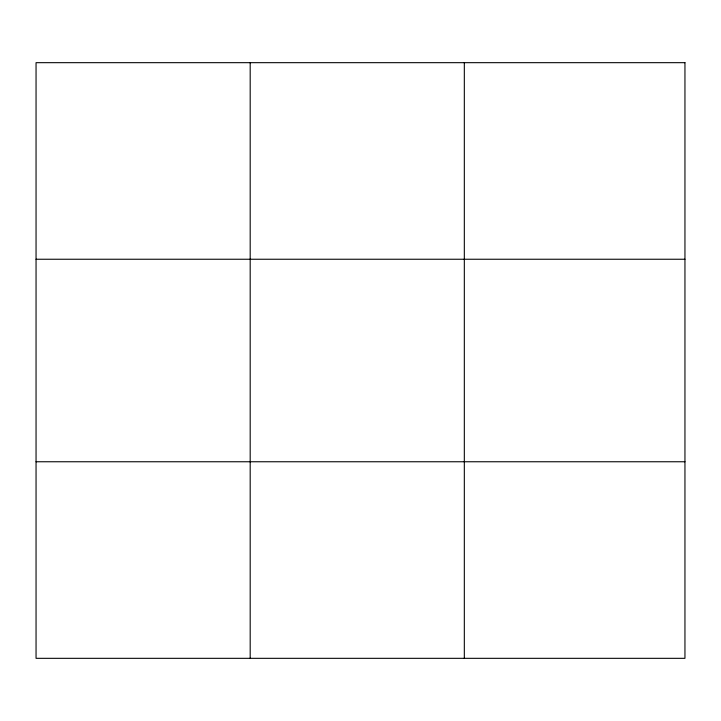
<?xml version="1.0" encoding="UTF-8"?>
<svg xmlns="http://www.w3.org/2000/svg" width="721" height="721" viewBox="0 0 721 721"><rect width="100%" height="100%" fill="white"/><g stroke="black" fill="none" stroke-linecap="round" stroke-linejoin="round"><path stroke-width="1.08" d="M250.187 658.327L250.187 62.673M464.324 658.327L464.324 62.673M36.05 259.245L684.95 259.245M36.05 461.755L684.95 461.755M684.95 62.673L684.95 658.327L36.05 658.327L36.05 62.673L684.95 62.673"/></g></svg>
